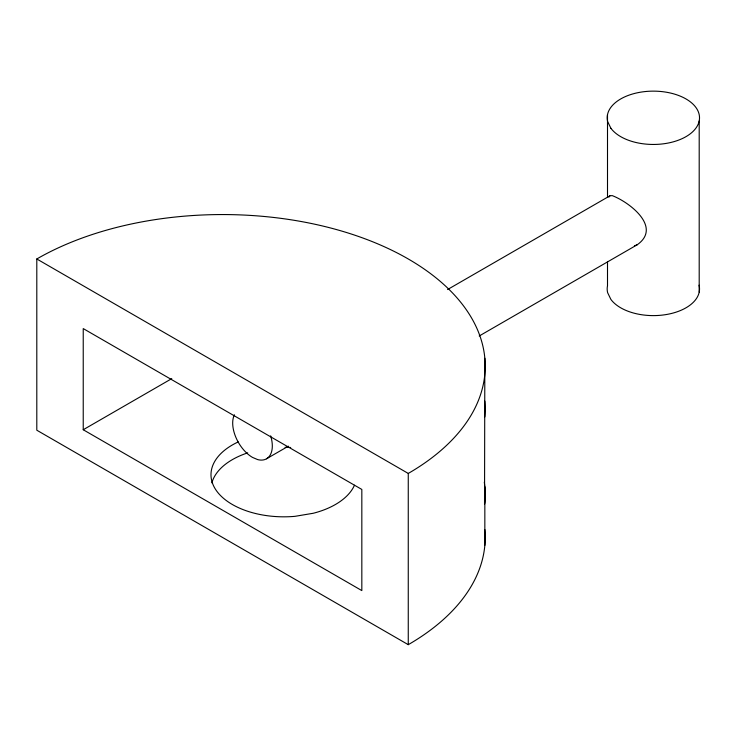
<?xml version="1.0" encoding="UTF-8"?>
<svg xmlns="http://www.w3.org/2000/svg" width="736" height="736" viewBox="0 0 736 736"><rect width="100%" height="100%" fill="white"/><g stroke="black" fill="none" stroke-linecap="round" stroke-linejoin="round"><path stroke-width="1.1" d="M484.84 358.266L484.536 504.215L484.84 502.568A262.66 151.644 0 0 0 484.306 482.172M608.939 197.119L609.859 195.85L612.186 195.601C629.418 202.142 662.179 227.157 637.256 244.738L479.219 335.984M83.232 429.741L361.827 590.585L361.827 489.44L83.232 328.587L83.232 429.741L171.755 378.635M447.562 289.552L609.859 195.85M266.515 458.786L288.383 446.163M637.256 244.738L634.404 245.833M36.8 258.971L408.259 473.441L408.259 644.672L36.8 430.21L36.8 258.971A262.66 151.644 0 0 1 408.259 258.971A262.66 151.644 0 0 1 408.259 473.441M699.2 120.98L699.2 292.137M607.504 114.604L607.504 197.312M607.504 261.639L607.504 285.761A46.175 26.662 0 0 0 607.642 292.716L610.889 299.423A46.175 26.662 0 0 0 665.795 314.622A46.175 26.662 0 0 0 699.071 285.182M484.84 486.698L484.84 545.376M354.485 485.217A72.901 42.09 0 0 1 313.269 513.259L294.998 516.332A72.901 42.09 0 0 1 217.175 491.703A72.901 42.09 0 0 1 238.234 441.922M211.876 482.862A72.901 42.09 0 0 1 247.701 452.87M285.09 447.322A72.901 42.09 0 0 1 290.692 447.497M484.84 529.506A262.66 151.644 0 0 1 408.259 644.672M484.84 401.074A262.66 151.644 0 0 1 484.84 416.953M270.655 435.841A28.023 16.174 60 0 1 257.637 459.586L252.512 457.406A28.023 16.174 60 0 1 234.398 414.773M610.889 128.266L607.642 121.569A46.175 26.662 0 0 1 666.752 92.285A46.175 26.662 0 0 1 687.737 135.59A46.175 26.662 0 0 1 610.889 128.266"/></g></svg>
